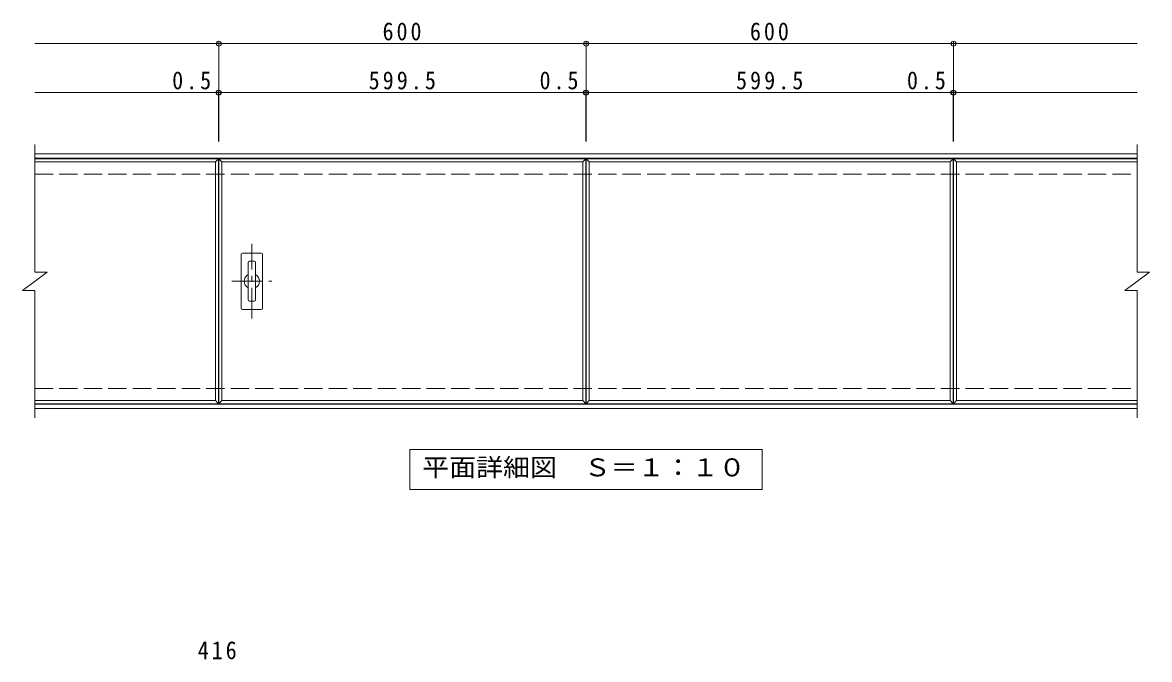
# Model space of a CAD drawing. Units: millimetres on the paper, enlarged 2 times, with parts at other scales. Extents: x -304 to 310, y -274 to 231.
# Drawn here: x -304.1 to 64, y -0.1 to 208 of the extents above; entities that cross this region are included whole.
import ezdxf
from ezdxf.enums import TextEntityAlignment as Align

# ---------------------------------------------------------------- set-up
doc = ezdxf.new("R2010")
doc.units = ezdxf.units.MM
doc.header["$LTSCALE"] = 2
doc.header["$PDMODE"] = 32
doc.header["$PDSIZE"] = 1.6
doc.linetypes.add('CHAIN1', pattern=[8, 5, -1, 1, -1])
doc.linetypes.add('DASHED3', pattern=[4, 3, -1])
for name, color, linetype, lineweight in [('C-1', 2, 'Continuous', 9), ('C-2', 3, 'Continuous', 9), ('C-4', 7, 'Continuous', 9), ('C-5', 7, 'Continuous', 9), ('C-A', 3, 'Continuous', 9), ('D-4', 7, 'Continuous', 9)]:
    doc.layers.add(name, color=color, linetype=linetype, lineweight=lineweight)
doc.styles.add('ＭＳ ゴシック', font='')
doc.styles.get('ＭＳ ゴシック').set_extended_font_data('MS Gothic')

msp = doc.modelspace()

# ---------------------------------------------------------------- linework, layer by layer
at = {"layer": 'C-1'}
for p, q in [((-300.1, 165.084), (60, 165.084)), ((-300.1, 163.684), (60, 163.684)), ((-300.1, 83.284), (60, 83.284)), ((-300.1, 81.884), (60, 81.884))]:
    msp.add_line(p, q, dxfattribs=at)
at = {"layer": 'C-1', "linetype": 'DASHED3'}
for p, q in [((-300.1, 158.484), (60, 158.484)), ((-300.1, 88.484), (60, 88.484))]:
    msp.add_line(p, q, dxfattribs=at)
at = {"layer": 'C-2'}
for p, q in [((-300.1, 168.084), (-300.1, 126.484)), ((60, 168.084), (60, 126.484)), ((-300.1, 163.484), (-240.1, 163.484)), ((-300.1, 162.484), (-241.1, 162.484)), ((-240.1, 163.484), (-241.1, 162.484)), ((-241.1, 162.484), (-241.1, 84.484)), ((-240.1, 163.484), (-240.1, 83.484)), ((-240, 163.484), (-239, 162.484)), ((-120.1, 163.484), (-121.1, 162.484)), ((-120, 163.484), (-119, 162.484)), ((-0.1, 163.484), (-1.1, 162.484)), ((0, 83.484), (0, 163.484)), ((0, 163.484), (1, 162.484)), ((0, 163.484), (60, 163.484)), ((1, 84.484), (1, 162.484)), ((1, 162.484), (60, 162.484)), ((-304.1, 120.484), (-296.1, 126.484)), ((-300.1, 126.484), (-296.1, 126.484)), ((56, 120.484), (64, 126.484)), ((60, 126.484), (64, 126.484)), ((-304.1, 120.484), (-300.1, 120.484)), ((-300.1, 120.484), (-300.1, 78.884)), ((56, 120.484), (60, 120.484)), ((60, 120.484), (60, 78.884)), ((-241.1, 84.484), (-300.1, 84.484)), ((-240.1, 83.484), (-300.1, 83.484)), ((-241.1, 84.484), (-240.1, 83.484)), ((-240, 83.484), (-239, 84.484)), ((-120.1, 83.484), (-240, 83.484)), ((-121.1, 84.484), (-239, 84.484)), ((-121.1, 84.484), (-120.1, 83.484)), ((-120, 83.484), (-119, 84.484)), ((-0.1, 83.484), (-120, 83.484)), ((-1.1, 84.484), (-119, 84.484)), ((-1.1, 84.484), (-0.1, 83.484)), ((0, 83.484), (1, 84.484)), ((60, 83.484), (0, 83.484)), ((60, 84.484), (1, 84.484))]:
    msp.add_line(p, q, dxfattribs=at)
for points in [[(-240, 83.484), (-240, 163.484), (-120.1, 163.484), (-120.1, 83.484)], [(-239, 84.484), (-239, 162.484), (-121.1, 162.484), (-121.1, 84.484)], [(-120, 83.484), (-120, 163.484), (-0.1, 163.484), (-0.1, 83.484)], [(-119, 84.484), (-119, 162.484), (-1.1, 162.484), (-1.1, 84.484)]]:
    msp.add_lwpolyline(points, dxfattribs=at)
at = {"layer": 'C-4'}
for p, q in [((-300.1, 201.084), (60, 201.084)), ((-240, 169.084), (-240, 201.684)), ((-120, 169.084), (-120, 201.684)), ((0, 169.084), (0, 201.684)), ((-300.1, 185.084), (60, 185.084)), ((-240.1, 169.084), (-240.1, 185.684)), ((-120.1, 169.084), (-120.1, 185.684)), ((-0.1, 169.084), (-0.1, 185.684))]:
    msp.add_line(p, q, dxfattribs=at)
for p in [(-240, 201.084), (-120, 201.084), (0, 201.084), (-240.1, 185.084), (-240, 185.084), (-120.1, 185.084), (-120, 185.084), (-0.1, 185.084), (0, 185.084)]:
    msp.add_point(p, dxfattribs=at)
at = {"layer": 'C-5'}
msp.add_lwpolyline([(-177.55, 55.484), (-177.55, 68.484), (-62.55, 68.484), (-62.55, 55.484)], close=True, dxfattribs=at)
at = {"layer": 'C-A'}
for p, q in [((-232.3, 132.684), (-226.1, 132.684)), ((-232.7, 132.284), (-232.7, 114.684)), ((-230.42, 129.564), (-230.42, 117.404)), ((-228.42, 130.004), (-229.98, 130.004)), ((-227.98, 117.404), (-227.98, 129.564)), ((-225.7, 132.284), (-225.7, 114.684)), ((-226.1, 114.284), (-232.3, 114.284)), ((-228.42, 116.964), (-229.98, 116.964))]:
    msp.add_line(p, q, dxfattribs=at)
at = {"layer": 'C-A', "linetype": 'CHAIN1'}
for p, q in [((-229.2, 111.284), (-229.2, 135.684)), ((-235.7, 123.484), (-222.7, 123.484))]:
    msp.add_line(p, q, dxfattribs=at)
at = {"layer": 'C-A'}
for centre, radius, start, end in [((-232.3, 132.284), 0.4, 90, 180), ((-226.1, 132.284), 0.4, 0, 90), ((-229.98, 129.564), 0.44, 90, 180), ((-228.42, 129.564), 0.44, 0, 90), ((-229.2, 123.484), 2.5, 119.20927, 240.79073), ((-229.2, 123.484), 2.5, 299.20914, 60.79086), ((-232.3, 114.684), 0.4, 180, 270), ((-229.98, 117.404), 0.44, 180, 270), ((-228.42, 117.404), 0.44, 270, 0), ((-226.1, 114.684), 0.4, 270, 0)]:
    msp.add_arc(centre, radius, start, end, dxfattribs=at)

# ---------------------------------------------------------------- texts
at = {"layer": 'C-4', "color": 2, "char_height": 5.865, "attachment_point": 7, "style": 'ＭＳ ゴシック'}
for s, insert in [('\\T1.27;\\W0.9;600', (-186.5, 202.084)), ('\\T1.27;\\W0.9;600', (-66.5, 202.084)), ('\\T1.27;\\W0.9;0.5', (-255.216, 186.084)), ('\\T1.28;\\W0.9;599.5', (-191.05, 186.084)), ('\\T1.27;\\W0.9;0.5', (-135.216, 186.084)), ('\\T1.28;\\W0.9;599.5', (-71.05, 186.084)), ('\\T1.27;\\W0.9;0.5', (-15.216, 186.084))]:
    msp.add_mtext(s, dxfattribs=dict(at, insert=insert))
at = {"layer": 'C-5', "color": 2, "style": 'ＭＳ ゴシック', "width": 1.1}
msp.add_text('平面詳細図\u3000Ｓ＝１：１０', height=5.865, dxfattribs=at).set_placement((-173.55, 57.984), align=Align.BOTTOM_LEFT)
at = {"layer": 'D-4', "color": 2, "insert": (-246.87, -0.066), "char_height": 5.865, "attachment_point": 7, "style": 'ＭＳ ゴシック'}
msp.add_mtext('\\T1.27;\\W0.9;416', dxfattribs=at)

doc.saveas('drawing.dxf')
